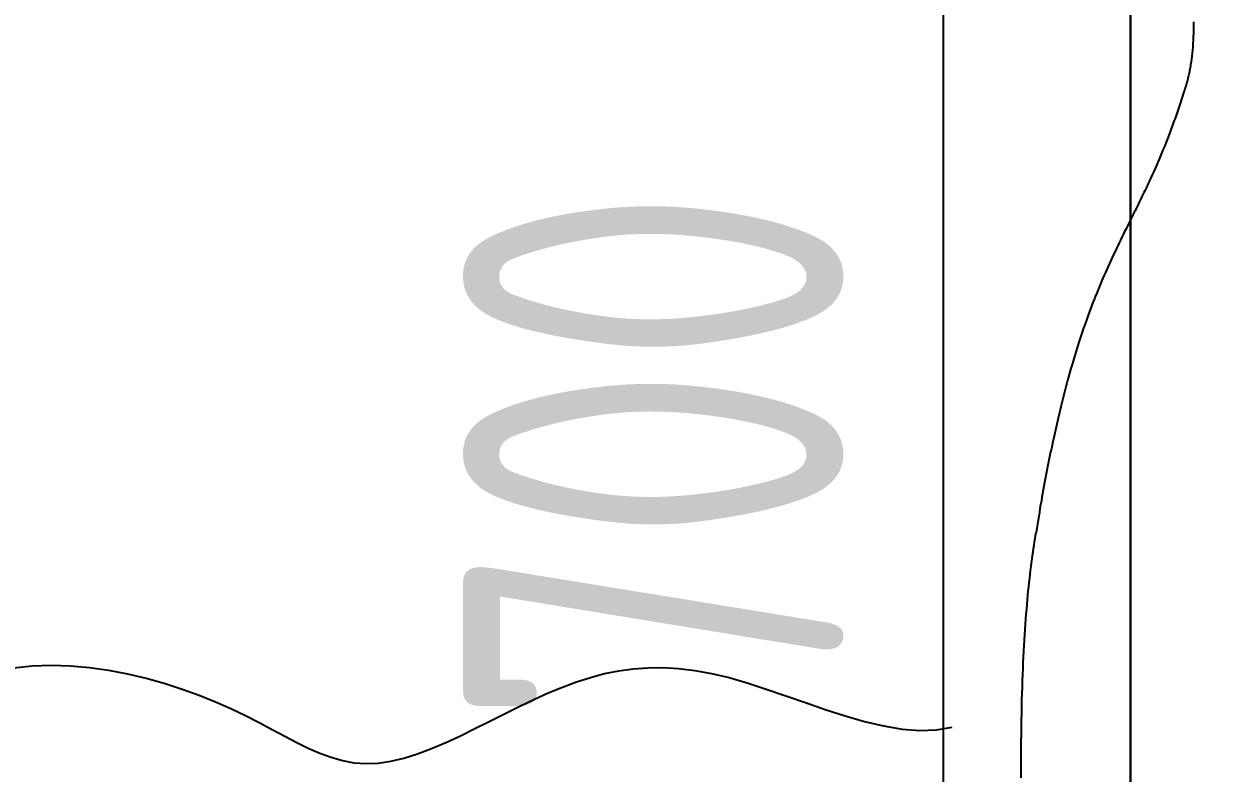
# Model space of a CAD drawing. Extents: x 11992 to 29481, y -6727 to 6811.
# Drawn here: x 24778.5 to 25016.2, y 2813 to 2962.7 of the extents above; entities that cross this region are included whole.
import ezdxf

# ---------------------------------------------------------------- set-up
doc = ezdxf.new("R2010")
doc.units = 0
doc.header["$MEASUREMENT"] = 0
doc.layers.get('0').update_dxf_attribs({"color": 8, "linetype": 'CONTINUOUS'})
doc.layers.get('Defpoints').update_dxf_attribs({"color": 8, "linetype": 'CONTINUOUS'})
doc.layers.add('zoylight 4标注', color=9, linetype='CONTINUOUS')
doc.styles.add('CCD-DIM', font='archs.shx', dxfattribs={"width": 0.8})
doc.dimstyles.new('zoylight_DIM_40', dxfattribs={"dimscale": 40, "dimtxt": 1.9, "dimasz": 0.4, "dimexe": 0.5, "dimexo": 0.5, "dimgap": 0.5, "dimtad": 1, "dimdec": 0, "dimrnd": 5, "dimzin": 12, "dimdsep": 46, "dimtxsty": 'CCD-DIM', "dimblk": 'CCD_Dimension_Tick', "dimcen": 0.125, "dimclrd": 44, "dimclre": 44, "dimclrt": 50, "dimadec": 0, "dimazin": 0, "dimtfac": 1, "dimtdec": 0, "dimtmove": 2, "dimatfit": 3, "dimldrblk": 'CCD_Leader_Dot', "dimfxl": 0, "dimtvp": 1, "dimtolj": 1, "dimtzin": 0, "dimarcsym": 0})

# ---------------------------------------------------------------- blocks, each defined once
blk = doc.blocks.new('CCD_Dimension_Tick')
at = {"color": 0, "linetype": 'ByBlock'}
for p, q in [((-1.091, 0), (0, 0)), ((0, 0), (1.091, 0))]:
    blk.add_line(p, q, dxfattribs=at)
at = {"color": 0, "linetype": 'Continuous', "const_width": 0.608}
blk.add_lwpolyline([(-0.61, -0.61), (0.61, 0.61)], dxfattribs=at)
blk = doc.blocks.new('*D43')
at = {"layer": 'Defpoints', "color": 0, "linetype": 'Continuous'}
for p in [(24962.25, 3226.36), (25047.86, 3226.36), (25047.86, 2526.36)]:
    blk.add_point(p, dxfattribs=at)
at = {"layer": 'zoylight 4标注', "color": 44, "linetype": 'Continuous', "lineweight": -2}
blk.add_line((25027.86, 3226.36), (24942.25, 3226.36), dxfattribs=at)
at = {"layer": 'zoylight 4标注', "color": 44, "lineweight": -2}
for p, q in [((24962.25, 2542.36), (24962.25, 3210.36)), ((25027.86, 2526.36), (24942.25, 2526.36))]:
    blk.add_line(p, q, dxfattribs=at)
at = {"layer": 'zoylight 4标注', "color": 44, "linetype": 'Continuous', "lineweight": -2, "xscale": 16, "yscale": 16, "zscale": 16}
for p, rotation in [((24962.25, 3226.36), 90), ((24962.25, 2526.36), 270)]:
    blk.add_blockref('CCD_Dimension_Tick', p, dxfattribs=dict(at, rotation=rotation))
at = {"layer": 'zoylight 4标注', "color": 50, "linetype": 'Continuous', "insert": (24904.25, 2876.36), "char_height": 76, "attachment_point": 5, "rotation": 90, "style": 'CCD-DIM'}
blk.add_mtext('\\A1;700', dxfattribs=at)
blk = doc.blocks.new('CCD_Leader_Dot')
at = {"color": 0, "linetype": 'ByBlock'}
blk.add_line((-5, 0), (-10, 0), dxfattribs=at)
at = {"color": 0, "linetype": 'ByBlock', "const_width": 5}
blk.add_lwpolyline([(-2.5, 0, 1), (2.5, 0, 1)], format="xyb", close=True, dxfattribs=at)

msp = doc.modelspace()

# ---------------------------------------------------------------- linework, layer by layer
for p, q in [((24999.62, 3630.6, -40.43), (24999.62, 730.6, -40.43)), ((24999.62, 3630.6, 329.57), (24999.62, 730.6, 329.57)), ((24999.62, -619.41, -40.43), (24999.62, 3630.6, -40.43)), ((25012.22, 2961.58, -2436.43), (25012.2, 2960.85, -2436.43)), ((25012.23, 2962.34, -2436.43), (25012.22, 2961.58, -2436.43)), ((25012.23, 2963.12, -2436.43), (25012.23, 2962.34, -2436.43)), ((25012.14, 2959.43, -2436.43), (25012.1, 2958.76, -2436.43)), ((25012.17, 2960.13, -2436.43), (25012.14, 2959.43, -2436.43)), ((25012.2, 2960.85, -2436.43), (25012.17, 2960.13, -2436.43)), ((25011.95, 2956.84, -2436.43), (25011.89, 2956.24, -2436.43)), ((25012.01, 2957.46, -2436.43), (25011.95, 2956.84, -2436.43)), ((25012.06, 2958.1, -2436.43), (25012.01, 2957.46, -2436.43)), ((25012.1, 2958.76, -2436.43), (25012.06, 2958.1, -2436.43)), ((25011.65, 2954.51, -2436.43), (25011.6, 2954.22, -2436.43)), ((25011.7, 2954.8, -2436.43), (25011.65, 2954.51, -2436.43)), ((25011.74, 2955.1, -2436.43), (25011.7, 2954.8, -2436.43)), ((25011.81, 2955.66, -2436.43), (25011.74, 2955.1, -2436.43)), ((25011.89, 2956.24, -2436.43), (25011.81, 2955.66, -2436.43)), ((25011.18, 2952.1, -2436.43), (25011.12, 2951.85, -2436.43)), ((25011.23, 2952.35, -2436.43), (25011.18, 2952.1, -2436.43)), ((25011.29, 2952.6, -2436.43), (25011.23, 2952.35, -2436.43)), ((25011.35, 2952.86, -2436.43), (25011.29, 2952.6, -2436.43)), ((25011.4, 2953.12, -2436.43), (25011.35, 2952.86, -2436.43)), ((25011.45, 2953.39, -2436.43), (25011.4, 2953.12, -2436.43)), ((25011.51, 2953.66, -2436.43), (25011.45, 2953.39, -2436.43)), ((25011.56, 2953.94, -2436.43), (25011.51, 2953.66, -2436.43)), ((25011.6, 2954.22, -2436.43), (25011.56, 2953.94, -2436.43)), ((25010.45, 2949.57, -2436.43), (25010.42, 2949.47, -2436.43)), ((25010.49, 2949.68, -2436.43), (25010.45, 2949.57, -2436.43)), ((25010.52, 2949.79, -2436.43), (25010.49, 2949.68, -2436.43)), ((25010.55, 2949.9, -2436.43), (25010.52, 2949.79, -2436.43)), ((25010.59, 2950.01, -2436.43), (25010.55, 2949.9, -2436.43)), ((25010.62, 2950.12, -2436.43), (25010.59, 2950.01, -2436.43)), ((25010.66, 2950.23, -2436.43), (25010.62, 2950.12, -2436.43)), ((25010.69, 2950.34, -2436.43), (25010.66, 2950.23, -2436.43)), ((25010.73, 2950.46, -2436.43), (25010.69, 2950.34, -2436.43)), ((25010.74, 2950.51, -2436.43), (25010.73, 2950.46, -2436.43)), ((25010.76, 2950.57, -2436.43), (25010.74, 2950.51, -2436.43)), ((25010.78, 2950.62, -2436.43), (25010.76, 2950.57, -2436.43)), ((25010.79, 2950.68, -2436.43), (25010.78, 2950.62, -2436.43)), ((25010.81, 2950.73, -2436.43), (25010.79, 2950.68, -2436.43)), ((25010.83, 2950.79, -2436.43), (25010.81, 2950.73, -2436.43)), ((25010.84, 2950.85, -2436.43), (25010.83, 2950.79, -2436.43)), ((25010.86, 2950.9, -2436.43), (25010.84, 2950.85, -2436.43)), ((25010.88, 2950.96, -2436.43), (25010.86, 2950.9, -2436.43)), ((25010.89, 2951.02, -2436.43), (25010.88, 2950.96, -2436.43)), ((25010.91, 2951.08, -2436.43), (25010.89, 2951.02, -2436.43)), ((25010.93, 2951.13, -2436.43), (25010.91, 2951.08, -2436.43)), ((25010.94, 2951.19, -2436.43), (25010.93, 2951.13, -2436.43)), ((25010.96, 2951.25, -2436.43), (25010.94, 2951.19, -2436.43)), ((25010.97, 2951.31, -2436.43), (25010.96, 2951.25, -2436.43)), ((25010.99, 2951.37, -2436.43), (25010.97, 2951.31, -2436.43)), ((25011.01, 2951.43, -2436.43), (25010.99, 2951.37, -2436.43)), ((25011.02, 2951.49, -2436.43), (25011.01, 2951.43, -2436.43)), ((25011.04, 2951.55, -2436.43), (25011.02, 2951.49, -2436.43)), ((25011.05, 2951.61, -2436.43), (25011.04, 2951.55, -2436.43)), ((25011.07, 2951.67, -2436.43), (25011.05, 2951.61, -2436.43)), ((25011.08, 2951.73, -2436.43), (25011.07, 2951.67, -2436.43)), ((25011.1, 2951.79, -2436.43), (25011.08, 2951.73, -2436.43)), ((25011.12, 2951.85, -2436.43), (25011.1, 2951.79, -2436.43)), ((25009.77, 2947.44, -2436.43), (25009.63, 2947.02, -2436.43)), ((25009.9, 2947.86, -2436.43), (25009.77, 2947.44, -2436.43)), ((25010.04, 2948.28, -2436.43), (25009.9, 2947.86, -2436.43)), ((25010.18, 2948.71, -2436.43), (25010.04, 2948.28, -2436.43)), ((25010.32, 2949.14, -2436.43), (25010.18, 2948.71, -2436.43)), ((25010.35, 2949.25, -2436.43), (25010.32, 2949.14, -2436.43)), ((25010.38, 2949.36, -2436.43), (25010.35, 2949.25, -2436.43)), ((25010.42, 2949.47, -2436.43), (25010.38, 2949.36, -2436.43)), ((25008.94, 2944.99, -2436.43), (25008.81, 2944.6, -2436.43)), ((25009.08, 2945.39, -2436.43), (25008.94, 2944.99, -2436.43)), ((25009.22, 2945.79, -2436.43), (25009.08, 2945.39, -2436.43)), ((25009.35, 2946.2, -2436.43), (25009.22, 2945.79, -2436.43)), ((25009.49, 2946.61, -2436.43), (25009.35, 2946.2, -2436.43)), ((25009.63, 2947.02, -2436.43), (25009.49, 2946.61, -2436.43)), ((25008.12, 2942.67, -2436.43), (25007.98, 2942.3, -2436.43)), ((25008.26, 2943.05, -2436.43), (25008.12, 2942.67, -2436.43)), ((25008.39, 2943.43, -2436.43), (25008.26, 2943.05, -2436.43)), ((25008.53, 2943.82, -2436.43), (25008.39, 2943.43, -2436.43)), ((25008.67, 2944.21, -2436.43), (25008.53, 2943.82, -2436.43)), ((25008.81, 2944.6, -2436.43), (25008.67, 2944.21, -2436.43)), ((25007.16, 2940.11, -2436.43), (25007.02, 2939.76, -2436.43)), ((25007.29, 2940.47, -2436.43), (25007.16, 2940.11, -2436.43)), ((25007.43, 2940.83, -2436.43), (25007.29, 2940.47, -2436.43)), ((25007.57, 2941.19, -2436.43), (25007.43, 2940.83, -2436.43)), ((25007.71, 2941.56, -2436.43), (25007.57, 2941.19, -2436.43)), ((25007.84, 2941.93, -2436.43), (25007.71, 2941.56, -2436.43)), ((25007.98, 2942.3, -2436.43), (25007.84, 2941.93, -2436.43)), ((25006.19, 2937.69, -2436.43), (25005.92, 2937.02, -2436.43)), ((25006.47, 2938.37, -2436.43), (25006.19, 2937.69, -2436.43)), ((25006.75, 2939.06, -2436.43), (25006.47, 2938.37, -2436.43)), ((25007.02, 2939.76, -2436.43), (25006.75, 2939.06, -2436.43)), ((25005.37, 2935.71, -2436.43), (25005.09, 2935.07, -2436.43)), ((25005.64, 2936.36, -2436.43), (25005.37, 2935.71, -2436.43)), ((25005.92, 2937.02, -2436.43), (25005.64, 2936.36, -2436.43)), ((25004.27, 2933.19, -2436.43), (25003.99, 2932.58, -2436.43)), ((25004.54, 2933.81, -2436.43), (25004.27, 2933.19, -2436.43)), ((25004.82, 2934.44, -2436.43), (25004.54, 2933.81, -2436.43)), ((25005.09, 2935.07, -2436.43), (25004.82, 2934.44, -2436.43)), ((25003.16, 2930.79, -2436.43), (25003.02, 2930.5, -2436.43)), ((25003.3, 2931.09, -2436.43), (25003.16, 2930.79, -2436.43)), ((25003.44, 2931.38, -2436.43), (25003.3, 2931.09, -2436.43)), ((25003.58, 2931.68, -2436.43), (25003.44, 2931.38, -2436.43)), ((25003.71, 2931.98, -2436.43), (25003.58, 2931.68, -2436.43)), ((25003.99, 2932.58, -2436.43), (25003.71, 2931.98, -2436.43)), ((25001.92, 2928.19, -2436.43), (25001.78, 2927.91, -2436.43)), ((25002.06, 2928.47, -2436.43), (25001.92, 2928.19, -2436.43)), ((25002.2, 2928.76, -2436.43), (25002.06, 2928.47, -2436.43)), ((25002.33, 2929.05, -2436.43), (25002.2, 2928.76, -2436.43)), ((25002.47, 2929.34, -2436.43), (25002.33, 2929.05, -2436.43)), ((25002.61, 2929.62, -2436.43), (25002.47, 2929.34, -2436.43)), ((25002.75, 2929.91, -2436.43), (25002.61, 2929.62, -2436.43)), ((25002.89, 2930.21, -2436.43), (25002.75, 2929.91, -2436.43)), ((25003.02, 2930.5, -2436.43), (25002.89, 2930.21, -2436.43)), ((25000.82, 2925.94, -2436.43), (25000.68, 2925.66, -2436.43)), ((25000.95, 2926.22, -2436.43), (25000.82, 2925.94, -2436.43)), ((25001.09, 2926.5, -2436.43), (25000.95, 2926.22, -2436.43)), ((25001.23, 2926.78, -2436.43), (25001.09, 2926.5, -2436.43)), ((25001.37, 2927.06, -2436.43), (25001.23, 2926.78, -2436.43)), ((25001.51, 2927.34, -2436.43), (25001.37, 2927.06, -2436.43)), ((25001.64, 2927.62, -2436.43), (25001.51, 2927.34, -2436.43)), ((25001.78, 2927.91, -2436.43), (25001.64, 2927.62, -2436.43)), ((24999.58, 2923.43, -2436.43), (24999.3, 2922.88, -2436.43)), ((24999.85, 2923.99, -2436.43), (24999.58, 2923.43, -2436.43)), ((25000.13, 2924.54, -2436.43), (24999.85, 2923.99, -2436.43)), ((25000.4, 2925.1, -2436.43), (25000.13, 2924.54, -2436.43)), ((25000.54, 2925.38, -2436.43), (25000.4, 2925.1, -2436.43)), ((25000.68, 2925.66, -2436.43), (25000.54, 2925.38, -2436.43)), ((24998.47, 2921.21, -2436.43), (24998.19, 2920.65, -2436.43)), ((24998.75, 2921.77, -2436.43), (24998.47, 2921.21, -2436.43)), ((24999.02, 2922.32, -2436.43), (24998.75, 2921.77, -2436.43)), ((24999.3, 2922.88, -2436.43), (24999.02, 2922.32, -2436.43)), ((24997.37, 2918.96, -2436.43), (24997.09, 2918.39, -2436.43)), ((24997.64, 2919.52, -2436.43), (24997.37, 2918.96, -2436.43)), ((24997.92, 2920.09, -2436.43), (24997.64, 2919.52, -2436.43)), ((24998.19, 2920.65, -2436.43), (24997.92, 2920.09, -2436.43)), ((24996.26, 2916.65, -2436.43), (24995.99, 2916.06, -2436.43)), ((24996.54, 2917.23, -2436.43), (24996.26, 2916.65, -2436.43)), ((24996.81, 2917.81, -2436.43), (24996.54, 2917.23, -2436.43)), ((24997.09, 2918.39, -2436.43), (24996.81, 2917.81, -2436.43)), ((24995.16, 2914.25, -2436.43), (24994.88, 2913.64, -2436.43)), ((24995.44, 2914.86, -2436.43), (24995.16, 2914.25, -2436.43)), ((24995.71, 2915.46, -2436.43), (24995.44, 2914.86, -2436.43)), ((24995.99, 2916.06, -2436.43), (24995.71, 2915.46, -2436.43)), ((24994.06, 2911.75, -2436.43), (24993.78, 2911.11, -2436.43)), ((24994.33, 2912.39, -2436.43), (24994.06, 2911.75, -2436.43)), ((24994.61, 2913.02, -2436.43), (24994.33, 2912.39, -2436.43)), ((24994.88, 2913.64, -2436.43), (24994.61, 2913.02, -2436.43)), ((24993.09, 2909.45, -2436.43), (24992.96, 2909.12, -2436.43)), ((24993.23, 2909.79, -2436.43), (24993.09, 2909.45, -2436.43)), ((24993.37, 2910.12, -2436.43), (24993.23, 2909.79, -2436.43)), ((24993.51, 2910.45, -2436.43), (24993.37, 2910.12, -2436.43)), ((24993.64, 2910.78, -2436.43), (24993.51, 2910.45, -2436.43)), ((24993.78, 2911.11, -2436.43), (24993.64, 2910.78, -2436.43)), ((24992.13, 2907.04, -2436.43), (24991.99, 2906.68, -2436.43)), ((24992.27, 2907.39, -2436.43), (24992.13, 2907.04, -2436.43)), ((24992.41, 2907.74, -2436.43), (24992.27, 2907.39, -2436.43)), ((24992.54, 2908.09, -2436.43), (24992.41, 2907.74, -2436.43)), ((24992.68, 2908.43, -2436.43), (24992.54, 2908.09, -2436.43)), ((24992.82, 2908.78, -2436.43), (24992.68, 2908.43, -2436.43)), ((24992.96, 2909.12, -2436.43), (24992.82, 2908.78, -2436.43)), ((24991.17, 2904.48, -2436.43), (24991.03, 2904.1, -2436.43)), ((24991.31, 2904.85, -2436.43), (24991.17, 2904.48, -2436.43)), ((24991.44, 2905.23, -2436.43), (24991.31, 2904.85, -2436.43)), ((24991.58, 2905.59, -2436.43), (24991.44, 2905.23, -2436.43)), ((24991.72, 2905.96, -2436.43), (24991.58, 2905.59, -2436.43)), ((24991.86, 2906.32, -2436.43), (24991.72, 2905.96, -2436.43)), ((24991.99, 2906.68, -2436.43), (24991.86, 2906.32, -2436.43)), ((24990.48, 2902.56, -2436.43), (24990.21, 2901.76, -2436.43)), ((24990.62, 2902.95, -2436.43), (24990.48, 2902.56, -2436.43)), ((24990.76, 2903.34, -2436.43), (24990.62, 2902.95, -2436.43)), ((24990.89, 2903.72, -2436.43), (24990.76, 2903.34, -2436.43)), ((24991.03, 2904.1, -2436.43), (24990.89, 2903.72, -2436.43)), ((24989.66, 2900.13, -2436.43), (24989.38, 2899.29, -2436.43)), ((24989.93, 2900.95, -2436.43), (24989.66, 2900.13, -2436.43)), ((24990.21, 2901.76, -2436.43), (24989.93, 2900.95, -2436.43)), ((24988.84, 2897.56, -2436.43), (24988.56, 2896.67, -2436.43)), ((24989.11, 2898.43, -2436.43), (24988.84, 2897.56, -2436.43)), ((24989.38, 2899.29, -2436.43), (24989.11, 2898.43, -2436.43)), ((24988.29, 2895.76, -2436.43), (24988.02, 2894.83, -2436.43)), ((24988.56, 2896.67, -2436.43), (24988.29, 2895.76, -2436.43)), ((24987.47, 2892.93, -2436.43), (24987.2, 2891.94, -2436.43)), ((24987.74, 2893.89, -2436.43), (24987.47, 2892.93, -2436.43)), ((24988.02, 2894.83, -2436.43), (24987.74, 2893.89, -2436.43)), ((24986.79, 2890.43, -2436.43), (24986.65, 2889.92, -2436.43)), ((24986.93, 2890.94, -2436.43), (24986.79, 2890.43, -2436.43)), ((24987.06, 2891.45, -2436.43), (24986.93, 2890.94, -2436.43)), ((24987.2, 2891.94, -2436.43), (24987.06, 2891.45, -2436.43)), ((24986.11, 2887.81, -2436.43), (24985.97, 2887.27, -2436.43)), ((24986.25, 2888.35, -2436.43), (24986.11, 2887.81, -2436.43)), ((24986.38, 2888.88, -2436.43), (24986.25, 2888.35, -2436.43)), ((24986.52, 2889.4, -2436.43), (24986.38, 2888.88, -2436.43)), ((24986.65, 2889.92, -2436.43), (24986.52, 2889.4, -2436.43)), ((24985.57, 2885.62, -2436.43), (24985.43, 2885.05, -2436.43)), ((24985.7, 2886.17, -2436.43), (24985.57, 2885.62, -2436.43)), ((24985.84, 2886.73, -2436.43), (24985.7, 2886.17, -2436.43)), ((24985.97, 2887.27, -2436.43), (24985.84, 2886.73, -2436.43)), ((24985.03, 2883.33, -2436.43), (24984.89, 2882.74, -2436.43)), ((24985.16, 2883.91, -2436.43), (24985.03, 2883.33, -2436.43)), ((24985.3, 2884.49, -2436.43), (24985.16, 2883.91, -2436.43)), ((24985.43, 2885.05, -2436.43), (24985.3, 2884.49, -2436.43)), ((24984.49, 2880.95, -2436.43), (24984.35, 2880.33, -2436.43)), ((24984.62, 2881.55, -2436.43), (24984.49, 2880.95, -2436.43)), ((24984.76, 2882.15, -2436.43), (24984.62, 2881.55, -2436.43)), ((24984.89, 2882.74, -2436.43), (24984.76, 2882.15, -2436.43)), ((24983.95, 2878.46, -2436.43), (24983.82, 2877.82, -2436.43)), ((24984.08, 2879.09, -2436.43), (24983.95, 2878.46, -2436.43)), ((24984.22, 2879.72, -2436.43), (24984.08, 2879.09, -2436.43)), ((24984.35, 2880.33, -2436.43), (24984.22, 2879.72, -2436.43)), ((24983.55, 2876.52, -2436.43), (24983.41, 2875.86, -2436.43)), ((24983.68, 2877.18, -2436.43), (24983.55, 2876.52, -2436.43)), ((24983.82, 2877.82, -2436.43), (24983.68, 2877.18, -2436.43)), ((24983.01, 2873.85, -2436.43), (24982.88, 2873.16, -2436.43)), ((24983.15, 2874.53, -2436.43), (24983.01, 2873.85, -2436.43)), ((24983.28, 2875.2, -2436.43), (24983.15, 2874.53, -2436.43)), ((24983.41, 2875.86, -2436.43), (24983.28, 2875.2, -2436.43)), ((24982.61, 2871.76, -2436.43), (24982.48, 2871.05, -2436.43)), ((24982.75, 2872.46, -2436.43), (24982.61, 2871.76, -2436.43)), ((24982.88, 2873.16, -2436.43), (24982.75, 2872.46, -2436.43)), ((24982.08, 2868.88, -2436.43), (24981.95, 2868.14, -2436.43)), ((24982.21, 2869.61, -2436.43), (24982.08, 2868.88, -2436.43)), ((24982.35, 2870.33, -2436.43), (24982.21, 2869.61, -2436.43)), ((24982.48, 2871.05, -2436.43), (24982.35, 2870.33, -2436.43)), ((24981.68, 2866.63, -2436.43), (24981.55, 2865.87, -2436.43)), ((24981.82, 2867.39, -2436.43), (24981.68, 2866.63, -2436.43)), ((24981.95, 2868.14, -2436.43), (24981.82, 2867.39, -2436.43)), ((24981.29, 2864.32, -2436.43), (24981.16, 2863.53, -2436.43)), ((24981.42, 2865.1, -2436.43), (24981.29, 2864.32, -2436.43)), ((24981.55, 2865.87, -2436.43), (24981.42, 2865.1, -2436.43)), ((24980.9, 2861.93, -2436.43), (24980.76, 2861.11, -2436.43)), ((24981.03, 2862.73, -2436.43), (24980.9, 2861.93, -2436.43)), ((24981.16, 2863.53, -2436.43), (24981.03, 2862.73, -2436.43)), ((24980.46, 2859.24, -2436.43), (24980.56, 2859.88, -2436.43)), ((24980.56, 2859.88, -2436.43), (24980.66, 2860.5, -2436.43)), ((24980.66, 2860.5, -2436.43), (24980.76, 2861.11, -2436.43)), ((24980.06, 2856.52, -2436.43), (24980.16, 2857.22, -2436.43)), ((24980.16, 2857.22, -2436.43), (24980.26, 2857.91, -2436.43)), ((24980.26, 2857.91, -2436.43), (24980.36, 2858.58, -2436.43)), ((24980.36, 2858.58, -2436.43), (24980.46, 2859.24, -2436.43)), ((24979.77, 2854.31, -2436.43), (24979.86, 2855.06, -2436.43)), ((24979.86, 2855.06, -2436.43), (24979.96, 2855.8, -2436.43)), ((24979.96, 2855.8, -2436.43), (24980.06, 2856.52, -2436.43)), ((24979.49, 2851.94, -2436.43), (24979.58, 2852.74, -2436.43)), ((24979.58, 2852.74, -2436.43), (24979.67, 2853.53, -2436.43)), ((24979.67, 2853.53, -2436.43), (24979.77, 2854.31, -2436.43)), ((24979.22, 2849.4, -2436.43), (24979.31, 2850.26, -2436.43)), ((24979.31, 2850.26, -2436.43), (24979.4, 2851.11, -2436.43)), ((24979.4, 2851.11, -2436.43), (24979.49, 2851.94, -2436.43)), ((24978.97, 2846.69, -2436.43), (24979.05, 2847.61, -2436.43)), ((24979.05, 2847.61, -2436.43), (24979.14, 2848.52, -2436.43)), ((24979.14, 2848.52, -2436.43), (24979.22, 2849.4, -2436.43)), ((24978.81, 2844.77, -2436.43), (24978.89, 2845.74, -2436.43)), ((24978.89, 2845.74, -2436.43), (24978.97, 2846.69, -2436.43)), ((24978.59, 2841.74, -2436.43), (24978.66, 2842.78, -2436.43)), ((24978.66, 2842.78, -2436.43), (24978.74, 2843.79, -2436.43)), ((24978.74, 2843.79, -2436.43), (24978.81, 2844.77, -2436.43)), ((24978.46, 2839.61, -2436.43), (24978.52, 2840.69, -2436.43)), ((24978.52, 2840.69, -2436.43), (24978.59, 2841.74, -2436.43)), ((24978.33, 2837.39, -2436.43), (24978.39, 2838.52, -2436.43)), ((24978.39, 2838.52, -2436.43), (24978.46, 2839.61, -2436.43)), ((24978.22, 2835.09, -2436.43), (24978.27, 2836.25, -2436.43)), ((24978.27, 2836.25, -2436.43), (24978.33, 2837.39, -2436.43)), ((24776.45, 2834.03, -2436.43), (24780.19, 2834.44, -2436.43)), ((24780.19, 2834.44, -2436.43), (24783.97, 2834.58, -2436.43)), ((24783.97, 2834.58, -2436.43), (24787.79, 2834.47, -2436.43)), ((24787.79, 2834.47, -2436.43), (24791.62, 2834.14, -2436.43)), ((24791.62, 2834.14, -2436.43), (24795.43, 2833.6, -2436.43)), ((24795.43, 2833.6, -2436.43), (24799.21, 2832.87, -2436.43)), ((24894.55, 2832.89, -2436.43), (24897.39, 2833.46, -2436.43)), ((24897.39, 2833.46, -2436.43), (24900.27, 2833.85, -2436.43)), ((24900.27, 2833.85, -2436.43), (24903.21, 2834.07, -2436.43)), ((24903.21, 2834.07, -2436.43), (24906.22, 2834.09, -2436.43)), ((24906.22, 2834.09, -2436.43), (24909.33, 2833.91, -2436.43)), ((24909.33, 2833.91, -2436.43), (24912.55, 2833.52, -2436.43)), ((24912.55, 2833.52, -2436.43), (24915.91, 2832.92, -2436.43)), ((24978.11, 2832.69, -2436.43), (24978.16, 2833.9, -2436.43)), ((24978.16, 2833.9, -2436.43), (24978.22, 2835.09, -2436.43)), ((24799.21, 2832.87, -2436.43), (24802.93, 2831.99, -2436.43)), ((24802.93, 2831.99, -2436.43), (24806.57, 2830.96, -2436.43)), ((24806.57, 2830.96, -2436.43), (24810.11, 2829.82, -2436.43)), ((24886.12, 2830.22, -2436.43), (24888.94, 2831.26, -2436.43)), ((24888.94, 2831.26, -2436.43), (24891.74, 2832.15, -2436.43)), ((24891.74, 2832.15, -2436.43), (24894.55, 2832.89, -2436.43)), ((24915.91, 2832.92, -2436.43), (24919.41, 2832.09, -2436.43)), ((24919.41, 2832.09, -2436.43), (24923.06, 2831.03, -2436.43)), ((24923.06, 2831.03, -2436.43), (24926.85, 2829.81, -2436.43)), ((24978.03, 2830.2, -2436.43), (24978.07, 2831.46, -2436.43)), ((24978.07, 2831.46, -2436.43), (24978.11, 2832.69, -2436.43)), ((24810.11, 2829.82, -2436.43), (24813.52, 2828.58, -2436.43)), ((24813.52, 2828.58, -2436.43), (24816.79, 2827.26, -2436.43)), ((24880.39, 2827.73, -2436.43), (24883.28, 2829.04, -2436.43)), ((24883.28, 2829.04, -2436.43), (24886.12, 2830.22, -2436.43)), ((24926.85, 2829.81, -2436.43), (24930.73, 2828.48, -2436.43)), ((24930.73, 2828.48, -2436.43), (24934.67, 2827.1, -2436.43)), ((24977.95, 2827.63, -2436.43), (24977.99, 2828.93, -2436.43)), ((24977.99, 2828.93, -2436.43), (24978.03, 2830.2, -2436.43)), ((24816.79, 2827.26, -2436.43), (24819.89, 2825.9, -2436.43)), ((24874.53, 2824.87, -2436.43), (24877.47, 2826.33, -2436.43)), ((24877.47, 2826.33, -2436.43), (24880.39, 2827.73, -2436.43)), ((24934.67, 2827.1, -2436.43), (24938.64, 2825.75, -2436.43)), ((24977.89, 2824.97, -2436.43), (24977.92, 2826.31, -2436.43)), ((24977.92, 2826.31, -2436.43), (24977.95, 2827.63, -2436.43)), ((24819.89, 2825.9, -2436.43), (24822.8, 2824.5, -2436.43)), ((24822.8, 2824.5, -2436.43), (24825.54, 2823.1, -2436.43)), ((24871.59, 2823.39, -2436.43), (24874.53, 2824.87, -2436.43)), ((24938.64, 2825.75, -2436.43), (24942.59, 2824.48, -2436.43)), ((24942.59, 2824.48, -2436.43), (24946.49, 2823.36, -2436.43)), ((24977.85, 2822.22, -2436.43), (24977.87, 2823.6, -2436.43)), ((24977.87, 2823.6, -2436.43), (24977.89, 2824.97, -2436.43)), ((24825.54, 2823.1, -2436.43), (24828.14, 2821.73, -2436.43)), ((24828.14, 2821.73, -2436.43), (24830.63, 2820.4, -2436.43)), ((24865.72, 2820.49, -2436.43), (24868.64, 2821.92, -2436.43)), ((24868.64, 2821.92, -2436.43), (24871.59, 2823.39, -2436.43)), ((24946.49, 2823.36, -2436.43), (24950.3, 2822.45, -2436.43)), ((24950.3, 2822.45, -2436.43), (24954, 2821.81, -2436.43)), ((24954, 2821.81, -2436.43), (24957.54, 2821.52, -2436.43)), ((24957.54, 2821.52, -2436.43), (24960.89, 2821.63, -2436.43)), ((24960.89, 2821.63, -2436.43), (24964.02, 2822.2, -2436.43)), ((24977.83, 2820.82, -2436.43), (24977.85, 2822.22, -2436.43)), ((24830.63, 2820.4, -2436.43), (24833.02, 2819.16, -2436.43)), ((24833.02, 2819.16, -2436.43), (24835.34, 2818.02, -2436.43)), ((24859.98, 2817.94, -2436.43), (24862.83, 2819.16, -2436.43)), ((24862.83, 2819.16, -2436.43), (24865.72, 2820.49, -2436.43)), ((24977.81, 2817.97, -2436.43), (24977.82, 2819.41, -2436.43)), ((24977.82, 2819.41, -2436.43), (24977.83, 2820.82, -2436.43)), ((24835.34, 2818.02, -2436.43), (24837.62, 2817.02, -2436.43)), ((24837.62, 2817.02, -2436.43), (24839.89, 2816.18, -2436.43)), ((24854.46, 2816.01, -2436.43), (24857.18, 2816.88, -2436.43)), ((24857.18, 2816.88, -2436.43), (24859.98, 2817.94, -2436.43)), ((24977.81, 2816.52, -2436.43), (24977.81, 2817.97, -2436.43)), ((24977.81, 2815.06, -2436.43), (24977.81, 2816.52, -2436.43)), ((24839.89, 2816.18, -2436.43), (24842.16, 2815.53, -2436.43)), ((24842.16, 2815.53, -2436.43), (24844.46, 2815.1, -2436.43)), ((24844.46, 2815.1, -2436.43), (24846.83, 2814.91, -2436.43)), ((24846.83, 2814.91, -2436.43), (24849.27, 2815, -2436.43)), ((24849.27, 2815, -2436.43), (24851.82, 2815.37, -2436.43)), ((24851.82, 2815.37, -2436.43), (24854.46, 2816.01, -2436.43)), ((24977.82, 2813.58, -2436.43), (24977.81, 2815.06, -2436.43)), ((24977.82, 2812.09, -2436.43), (24977.82, 2813.58, -2436.43))]:
    msp.add_line(p, q)

# ---------------------------------------------------------------- dimensions: what is measured, and where the dimension line sits
at = {"layer": 'zoylight 4标注', "linetype": 'Continuous'}
dim = msp.add_aligned_dim(p1=(25047.86, 2526.36), p2=(25047.86, 3226.36), distance=85.6, dimstyle='zoylight_DIM_40', dxfattribs=at)
dim.commit()
dim.dimension.update_dxf_attribs({"geometry": '*D43', "text_midpoint": (24904.25, 2876.36)})

doc.saveas('drawing.dxf')
